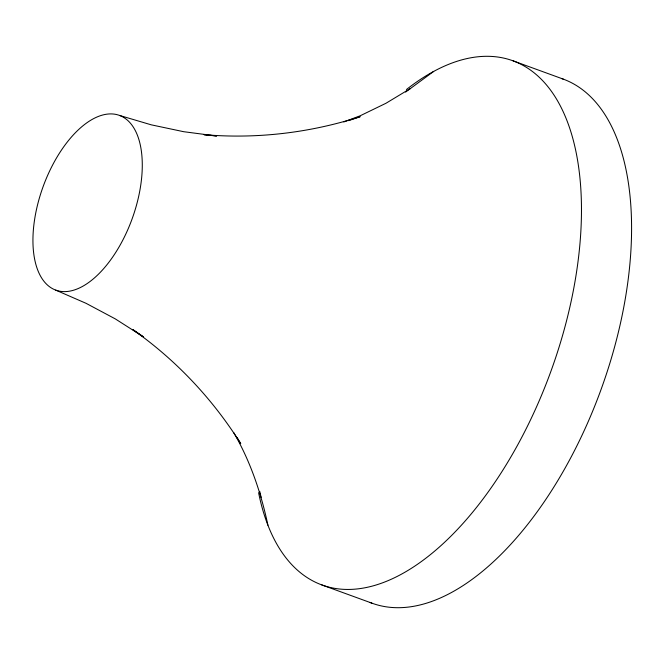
<?xml version="1.0" encoding="UTF-8"?>
<svg xmlns="http://www.w3.org/2000/svg" width="664" height="664" viewBox="0 0 664 664"><rect width="100%" height="100%" fill="white"/><g stroke="black" fill="none" stroke-linecap="round" stroke-linejoin="round"><path stroke-width="1" d="M405.571 92.088L433.683 71.421M410.501 88.461L385.95 103.277L360.154 115.793L343.803 121.96M348.617 120.657L360.162 116.681C310.005 132.85 256.769 139.141 204.246 134.676M204.105 134.767L207.957 135.149M209.89 135.348L216.638 136.02L183.654 131.696L151.226 124.824L119.512 115.428A92.985 47.335 -70 0 0 33.2 232.267A92.985 47.335 -70 0 0 110.124 260.612A92.985 47.335 -70 0 0 119.512 115.428M513.131 60.864L563.263 79.116M321.716 584.884L371.857 603.136M55.71 290.11L86.038 303.307L115.279 318.886L143.308 336.781L132.941 329.601M132.991 329.742C176.051 360.062 212.746 399.072 240.725 443.668L237.081 437.526M233.678 432.53C250.32 461.173 261.068 492.912 267.924 525.232M259.724 491.377L261.151 497.336M406.434 89.54A278.946 141.996 -70 0 1 580.112 179.77A278.946 141.996 -70 0 1 448.565 538.479A278.946 141.996 -70 0 1 258.595 492.68M561.387 78.452A278.946 141.996 -70 0 1 600.795 390.216A278.946 141.996 -70 0 1 369.997 602.422"/></g></svg>
